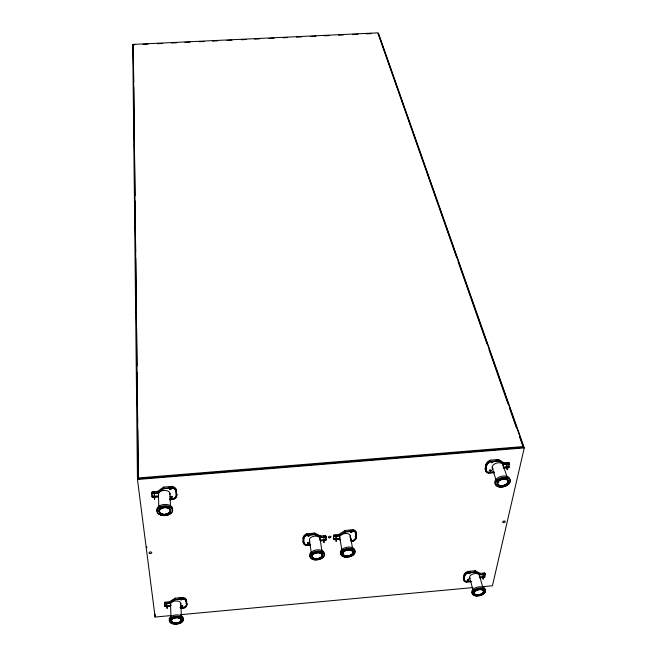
<?xml version="1.0" encoding="UTF-8"?>
<svg xmlns="http://www.w3.org/2000/svg" width="657" height="657" viewBox="0 0 657 657"><rect width="100%" height="100%" fill="white"/><g stroke="black" fill="none" stroke-linecap="round" stroke-linejoin="round"><path stroke-width="0.99" d="M489.481 470.059L489.958 470.502L490.976 470.067M166.607 602.297L167.108 608.53L167.05 606.148M310.547 545.228L306.581 545.573A6.504 3.827 -8.9 0 1 303.279 542.468L303.206 537.541A6.521 3.852 -8.9 0 1 306.745 533.788L314.76 533.09L320.698 536.013L325.396 535.603L326.192 537.286L320.739 537.525L314.802 534.609L306.63 535.463A6.151 3.63 -8.9 0 0 303.772 538.789L303.657 542.419A6.127 3.605 -8.9 0 0 306.302 545.236L310.539 544.998M303.279 542.468L303.206 537.541M303.657 542.427L303.682 538.173A6.143 3.63 -8.9 0 1 305.275 535.586M308.33 542.772L308.347 542.321M352.563 541.524A6.48 3.802 -10.1 0 0 356.225 537.82L356.291 532.901A6.496 3.827 -10.1 0 0 353.162 529.747L345.196 530.437L338.897 534.42L333.567 535.258L333.608 539.438L338.881 539.348L340.531 540.169M356.529 534.19L356.529 534.166A6.504 3.827 -10.1 0 0 353.4 531.012L353.162 529.747M325.987 535.923L326.044 540.103L320.723 540.941M326.044 540.103L320.583 540.727L320.485 540.087L325.946 539.372L325.708 536.687M326.192 537.286L325.601 536.876L320.903 537.286L314.958 534.371L306.942 535.069A6.529 3.852 -8.9 0 0 303.394 538.814M333.608 539.438L339.045 539.11L340.696 539.931M354.369 531.061A6.127 3.605 -10.1 0 1 356.028 533.574L355.733 537.204A6.102 3.581 -10.1 0 1 352.76 540.506L352.472 541.311L352.875 541.13A6.11 3.581 -10.1 0 0 355.848 537.853L356.151 534.223A6.127 3.605 -10.1 0 0 353.663 531.357L345.566 531.924L339.25 535.907L333.781 536.621L339.119 535.693L345.426 531.71L353.4 531.012M335.801 535.718L336.138 541.508L336.4 537.623L335.85 534.913M345.155 531.07L345.196 530.437L345.426 531.71M351.101 531.735C353.671 532.236 348.933 533.221 351.158 531.299M355.823 537.262A6.471 3.802 -10.1 0 0 355.987 536.555L355.182 536.933M356.225 537.82L355.987 536.539M323.729 535.898L324.057 542.501M154.65 499.164L154.617 497.094M471.48 581.437L466.068 581.815A5.757 3.137 -13 0 1 464.088 579.302L464.737 576.041A5.773 3.162 -13.1 0 1 467.85 573.011L475.413 572.198L480.374 574.785L485.4 574.456L484.554 572.945L480.218 573.339L475.249 570.752L467.858 571.426A6.127 3.359 -13.1 0 0 464.064 574.826L463.407 578.111A6.102 3.334 -13 0 0 464.146 580.057M471.775 581.609L466.273 582.118A6.11 3.334 -13 0 1 463.735 579.343L464.392 576.049A6.135 3.359 -13.1 0 1 468.186 572.658L475.594 571.976L480.563 574.571L485.4 574.456M494.458 472.67L488.348 473.18A6.833 4.123 -15.2 0 1 485.605 469.665L486.418 465.575L486.032 464.327A6.857 4.156 -15.3 0 1 490.327 460.171L498.564 459.489L504.001 462.84L508.83 462.438L509.372 464.187M486.862 464.171A6.463 3.917 -15.3 0 0 486.615 464.926L485.802 468.999A6.439 3.885 -15.2 0 0 487.929 472.169L494.228 471.8M494.425 472.424L488.126 472.794A6.439 3.885 -15.2 0 1 485.999 469.624L486.615 464.926M486.032 464.327L485.219 468.392L485.605 469.665M464.088 579.302L464.573 575.425A5.773 3.162 -13.1 0 1 464.959 574.505M469.279 572.92L469.361 572.51M491.822 462.027C494.811 462.101 489.736 463.941 491.978 461.559M498.417 460.196L498.564 459.489L498.975 460.738L504.412 464.08L509.241 463.686L509.758 464.154M482.558 575.212C484.184 567.903 483.905 585.141 482.361 577.166M484.759 574.547L484.817 577.076L479.848 577.864M484.71 574.39L484.538 573.775L485.203 573.922L484.661 576.378L479.585 577.06M503.533 468.17L509.068 467.308L509.167 463.563M484.817 577.076L479.758 577.667M523.44 446.555L523.259 447.351L138.299 478.756L133.199 44.38L378.071 32.85L523.44 446.555L138.2 477.968M378.44 33.269L524.261 447.91L492.43 585.773L482.238 586.717M307.87 535.184L308.388 535.701L309.365 535.176M307.69 542.378L308.125 543.002L309.077 542.37M180.65 598.823L181.045 599.48L181.899 598.897M181.299 605.384L181.693 606.033L182.539 605.45M491.444 461.493L491.617 462.331L492.651 461.501M169.605 499.525L173.711 499.024A6.603 4.098 -4.2 0 0 176.355 495.378L175.977 491.296A6.627 4.131 -4.1 0 0 172.668 488.085L163.807 488.66L157.606 493.07L151.693 493.826L151.652 492.405L152.268 491.937L157.376 491.51L163.577 487.1L172.257 486.385A7.022 4.385 -4.1 0 1 176.331 489.941L176.766 495.345A7.005 4.353 -4.2 0 1 173.44 499.468L169.621 499.78M175.509 490.032L176.331 489.966L176.388 491.255A7.03 4.385 -4.1 0 0 172.306 487.699L163.618 488.414L157.417 492.824L152.301 493.251L151.693 493.826M163.954 487.593L163.577 487.1L163.618 488.414M159.914 490.754L163.01 488.553M180.954 608.218L184.116 607.799A5.905 3.285 -5.1 0 0 186.506 604.826L186.21 601.582A5.929 3.31 -5 0 0 183.278 599.044L175.37 599.636L169.785 603.274L164.496 603.972L164.447 602.6L165.014 602.214L169.572 601.796L175.148 598.157L182.901 597.451A6.283 3.515 -5 0 1 186.514 600.243L186.875 604.801A6.266 3.482 -5.1 0 1 183.87 608.152L180.987 608.423M164.488 603.89L169.621 603.077L175.197 599.447L182.958 598.732A6.291 3.507 -5 0 1 186.572 601.525L186.514 600.243M339.045 539.11L338.93 538.469L333.51 538.715L333.674 535.989L334.462 535.685L334.569 536.317M171.814 600.941L173.505 599.833M503.229 467.308L508.879 466.577M503.426 467.932L509.085 467.201M479.667 573.684L480.218 573.339L480.563 574.571M351.076 539.11L350.534 539.29M169.58 498.877L173.686 498.376A6.595 4.098 -4.2 0 0 176.322 494.721L175.945 490.639A6.619 4.131 -4.1 0 0 175.386 489.219M180.002 607.668L184.083 607.158A5.905 3.285 -5.1 0 0 186.473 604.185M467.677 571.943L469.944 571.639M350.526 539.052L351.438 539.405L350.46 539.931M181.184 599.299C179.254 600.498 183.5 599.948 181.176 598.864M179.115 598.215L182.745 597.886M167.034 602.88L169.769 602.625L169.785 603.274M186.079 603.569L186.81 603.504L186.875 604.801M169.982 606.354L164.792 606.493L170.106 606.14L170.081 605.491L164.767 605.77L164.447 602.6M181.472 605.655L182.211 605.59M467.628 579.334L468.326 579.269M463.924 578.686A5.757 3.145 -13 0 0 465.903 581.199L470.297 580.919M134.784 44.75L132.739 44.848L137.469 479.487L155.101 617.046L171.403 615.535M180.576 614.681L473.065 587.572M303.567 541.795A6.127 3.605 -8.9 0 0 306.211 544.596L310.441 544.366M350.452 540.842L352.357 540.678M311.632 533.829L314.736 533.722L314.76 533.09L314.958 534.371M349.195 530.552L351.988 530.306M303.206 537.566L303.969 537.5M355.527 532.991L356.283 532.926M307.961 542.583L308.716 542.518M485.999 468.326L485.219 468.392A6.833 4.123 -15.2 0 0 485.983 470.855M157.869 496.922L152.063 496.988L158 496.651L157.984 495.994L152.03 496.224L151.652 492.405M170.754 496.585L171.576 496.511M137.469 479.487L524.261 447.91M169.03 487.174L171.066 487.001M496.224 460.187L498.146 460.031M486.418 465.575A6.866 4.156 -15.3 0 1 490.73 461.419L498.975 460.738M491.535 461.846L492.315 461.781M486.024 464.343L486.804 464.277M505.923 463.571L507.853 463.407M151.677 493.169L152.104 493.793M486.812 465.55A6.463 3.917 -15.3 0 1 490.344 461.863L498.762 461.009L504.198 464.351L509.027 463.957M142.971 44.364L148.096 44.126M157.31 43.691L162.427 43.444M171.641 43.009L176.758 42.771M184.954 42.385L190.07 42.147M199.285 41.711L204.401 41.465M212.589 41.087L217.713 40.841M226.928 40.406L232.044 40.167M241.259 39.732L246.375 39.494M254.563 39.108L259.687 38.862M268.902 38.426L274.018 38.188M283.233 37.753L287.323 37.564M296.537 37.129L301.662 36.882M310.876 36.455L315.992 36.209M324.18 35.823L329.305 35.585M338.511 35.149L343.636 34.911M352.85 34.476L357.966 34.23M366.154 33.844L371.279 33.606M467.423 579.638L468.671 579.137M468.761 573.052L470.026 572.551M165.392 605.491L164.751 605.212L164.792 606.493M491.075 470.215C488.266 469.829 491.116 472.334 491.075 470.215A1.002 0.608 -15.1 0 1 489.703 470.601M170.114 602.05L169.572 601.796L169.621 603.077M318.349 535.504L320.164 536.391L320.698 536.013L320.903 537.286M318.095 535.644L320.641 536.892L320.739 537.525M474.888 571.188L475.249 570.752L475.594 571.976M476.07 572.017L480.201 574.177M333.395 538.173L334.199 539.758M157.984 491.838L157.376 491.51L157.417 492.824M500.117 461.337L504.198 464.351M351.7 531.152L351.651 531.809L350.468 531.817M324.008 542.559L323.605 540.243M378.021 33.54L456.746 257.848M458.101 261.716L486.952 343.898M488.98 349.696L507.984 403.841M509.347 407.71L516.468 428.011M519.523 436.716L522.915 446.382M508.83 462.438L509.241 463.686M508.493 466.61L508.699 467.234M508.033 466.905L508.239 467.529M504.001 462.84L504.412 464.08M503.032 464.729L506.851 476.358M490.327 460.171L490.73 461.419M492.233 467.948L495.928 479.594M488.307 472.293L488.504 472.917M485.802 468.983L485.999 469.624M485.203 573.922L485.375 574.538M484.554 572.945L485.03 574.571M484.316 576.411L484.488 577.027M483.905 576.657L484.078 577.273M479.429 575.343L482.903 587.711M467.858 571.426L468.186 572.658M469.591 577.503L472.966 589.887M154.641 499.164L154.05 491.789L154.313 493.834M466.24 581.289L466.413 581.905M464.581 575.409L464.737 576.041M464.064 574.826L464.392 576.074M463.415 578.094L463.735 579.343M356.028 533.574L356.151 534.223M355.733 537.204L355.848 537.853M353.162 530.618L353.277 531.25M350.271 535.857L352.628 548.636M339.71 537.492L341.952 550.295M338.897 534.42L339.119 535.693M334.208 534.831L334.429 536.104M334.052 535.956L334.158 536.588M334.265 538.88L334.372 539.512M333.567 535.258L333.781 536.621M325.396 535.603L325.815 537.319M325.568 539.405L325.675 540.046M325.166 539.676L325.264 540.317M319.984 538.51L322.029 551.346M309.39 540.153L311.328 553.005M306.745 533.788L306.942 535.069M306.597 544.702L306.696 545.335M303.682 538.157L303.772 538.806M137.403 473.582L137.658 475.602M146.725 546.698L146.856 547.724M171.14 496.298L171.19 496.807M132.739 44.848L133.026 47.895M132.763 47.189L133.051 50.244M133.199 44.38L133.691 81.994M176.322 494.705L176.355 495.378M186.506 604.826L186.177 600.941A5.921 3.31 -5 0 0 185.455 599.537M183.714 607.323L183.746 607.963M182.901 597.451L182.958 598.732M176.766 495.345L176.708 494.039A6.997 4.353 -4.2 0 1 176.405 495.6M175.945 490.639L175.977 491.313M180.831 603.389L181.389 616.332M173.276 498.564L173.3 499.221M172.257 486.385L172.306 487.699M175.148 598.157L175.197 599.447M169.982 493.522L170.45 505.759M170.524 604.333L170.984 617.293M165.539 605.91L165.556 606.559M165.014 602.214L165.055 603.496M165.129 605.738L165.153 606.378M164.85 603.29L164.866 603.939M158.46 494.483L158.805 506.736M157.59 492.413L157.606 493.07M152.9 496.413L152.917 497.078M152.49 492.832L152.506 493.489M152.268 491.937L152.301 493.251M152.44 496.191L152.457 496.848M155.036 614.172L155.101 617.046M152.03 495.674L152.063 496.988M133.757 87.118L134.365 139.407M134.422 144.532L135.014 195.794M135.071 200.919L135.671 252.181M135.744 258.332L136.328 308.568M136.41 315.746L136.993 365.982M137.058 372.133L137.642 422.369M137.724 429.547L138.299 478.756M489.375 470.412A1.002 0.608 -15.1 0 1 489.276 470.108M492.898 461.534A1.01 0.616 -15.3 0 1 491.173 462.347M309.176 542.731A0.953 0.558 -8.8 0 1 307.698 543.027M307.435 542.805A0.953 0.558 -8.8 0 1 307.501 542.37M309.242 542.296A0.953 0.558 -8.8 0 1 309.283 542.436M309.554 535.118A0.961 0.567 -8.8 0 1 307.788 535.627M468.811 579.326A0.895 0.493 -13 0 1 467.497 579.794M470.207 572.608A0.903 0.493 -13.1 0 1 468.827 573.216M172.159 496.339A1.027 0.641 -4.2 0 1 172.159 496.667M171.896 496.963A1.027 0.641 -4.2 0 1 170.442 497.037M170.278 496.914A1.027 0.641 -4.2 0 1 170.179 496.429M171.099 488.783A1.035 0.649 -4.2 0 1 169.851 488.948M169.637 488.857A1.035 0.649 -4.2 0 1 169.334 488.414M182.728 605.434A0.92 0.509 -5.1 0 1 181.045 605.926M182.096 598.88A0.928 0.517 -5.1 0 1 181.439 599.554A0.928 0.517 -5.1 0 1 180.305 599.25M351.331 539.085A0.953 0.558 -10.1 0 1 350.477 539.413M351.906 531.776A0.961 0.567 -10.2 0 1 350.583 532.055M352.004 531.193A0.961 0.567 -10.2 0 1 352.086 531.48M169.531 508.978A5.445 3.334 -4.1 0 1 165.736 514.061M162.755 514.004A5.445 3.334 -4.1 0 1 159.865 509.61A5.445 3.334 -4.1 0 1 167.379 507.771M167.905 507.943A5.445 3.334 -4.1 0 1 169.202 508.674M169.892 508.83A5.864 3.589 -4.1 0 1 165.81 514.316M162.599 514.25A5.864 3.589 -4.1 0 1 158.928 511.113A5.864 3.589 -4.1 0 1 162.493 507.606M163.108 507.442A5.864 3.589 -4.1 0 1 166.985 507.385M168.143 507.721A5.864 3.589 -4.1 0 1 169.128 508.206M157.434 511.54A7.958 4.878 -4.1 0 1 164.217 504.436A7.958 4.878 -4.1 0 1 172.372 510.284M172.405 487.009A6.2 3.868 -4.1 0 1 172.881 487.174M173.727 487.593A6.2 3.868 -4.1 0 1 174.105 487.831M171.173 488.43A0.829 0.517 -4.2 0 1 169.539 488.43M171.945 496.355A0.821 0.509 -4.2 0 1 171.107 497.062A0.821 0.509 -4.2 0 1 170.434 496.355M175.92 496.347A6.997 4.353 -4.2 0 1 175.608 496.7M174.811 488.594A6.619 4.131 -4.1 0 1 175.123 488.898M158.69 495.263A5.782 3.597 -4 0 1 164.168 490.385A5.782 3.597 -4 0 1 169.777 494.729M349.77 549.942A5.034 2.907 -10 0 1 351.988 554.089M350.822 554.927A5.034 2.907 -10 0 1 349.853 555.362M348.793 555.674A5.034 2.907 -10 0 1 345.073 555.633M344.638 555.477A5.034 2.907 -10 0 1 344.539 551.108M345.943 550.41A5.034 2.907 -10 0 1 349.237 549.901M344.744 550.689A5.42 3.129 -10 0 1 351.865 550.295A5.42 3.129 -10 0 1 351.938 554.508M351.052 555.083A5.42 3.129 -10 0 1 350.009 555.551M348.267 556.003A5.42 3.129 -10 0 1 345.368 555.962M344.383 555.674A5.42 3.129 -10 0 1 344.276 550.968M341.328 554.278A7.35 4.254 -10 0 1 346.748 547.248A7.35 4.254 -10 0 1 354.64 551.765M353.203 530.306A5.732 3.375 -10.1 0 1 353.606 530.454M354.304 530.815A5.732 3.375 -10.1 0 1 354.87 531.267M355.092 531.521A5.732 3.375 -10.1 0 1 355.265 531.784M339.924 538.165A5.346 3.145 -10 0 1 345.221 533.468A5.346 3.145 -10 0 1 349.902 537.295M472.679 593.616A6.915 3.72 -13.1 0 1 477.031 587.218A6.915 3.72 -13.1 0 1 485.195 590.076M479.479 595.603A6.923 3.712 -13.1 0 1 472.514 591.538A6.923 3.712 -13.1 0 1 484.02 588.664A6.923 3.712 -13.1 0 1 480.226 595.414M465.123 573.914A5.404 2.965 -13.1 0 1 466.15 572.838M466.486 572.592A5.404 2.965 -13.1 0 1 466.856 572.354M466.815 572.847A5.773 3.162 -13.1 0 1 467.234 572.608M470.034 578.341A5.042 2.751 -13.2 0 1 474.009 573.709A5.042 2.751 -13.2 0 1 479.314 576.304M181.11 620.438A4.862 2.661 -5 0 1 173.99 622.762M173.103 622.475A4.862 2.661 -5 0 1 171.658 619.838M172.356 618.984A4.862 2.661 -5 0 1 177.135 617.596M178.178 617.695A4.862 2.661 -5 0 1 181.168 619.83M181.472 620.446A5.24 2.866 -5 0 1 173.809 622.951M173.317 622.811A5.24 2.866 -5 0 1 171.296 619.797M172.413 618.607A5.24 2.866 -5 0 1 177.768 617.424M178.326 617.498A5.24 2.866 -5 0 1 181.537 619.797M169.736 620.701A7.104 3.893 -5 0 1 175.854 614.911A7.104 3.893 -5 0 1 183.065 619.461M172.914 623.739A7.112 3.893 -5 0 1 171.19 617.72A7.112 3.893 -5 0 1 182.383 617.711A7.112 3.893 -5 0 1 178.285 623.731M177.513 623.879A7.112 3.893 -5 0 1 173.629 623.879M183.032 597.952A5.543 3.096 -5 0 1 183.845 598.223M186.81 603.52A6.258 3.49 -5.1 0 1 186.333 605.089M184.502 598.872A5.921 3.31 -5 0 1 184.863 599.077M171.173 605.524A5.174 2.883 -4.9 0 1 175.378 600.983A5.174 2.883 -4.9 0 1 180.445 604.67M505.685 479.142A5.313 3.154 -15.2 0 1 507.935 481.893A5.313 3.154 -15.2 0 1 504.362 485.121M503.804 485.309A5.313 3.154 -15.2 0 1 498.326 484.726A5.313 3.154 -15.2 0 1 498.819 480.924M499.665 480.283A5.313 3.154 -15.2 0 1 504.091 478.969M501.702 479.101A5.716 3.4 -15.2 0 1 508.206 480.522A5.716 3.4 -15.2 0 1 504.486 485.334M503.886 485.539A5.716 3.4 -15.2 0 1 499.197 485.597M498.745 485.408A5.716 3.4 -15.2 0 1 498.942 480.464M499.419 480.127A5.716 3.4 -15.2 0 1 501.086 479.298M496.29 484.751A7.753 4.615 -15.3 0 1 500.026 476.76A7.753 4.615 -15.3 0 1 509.906 479.717M487.042 463.563A6.053 3.671 -15.3 0 1 487.231 463.21M487.461 462.865A6.053 3.671 -15.3 0 1 487.732 462.528M488.044 462.208A6.053 3.671 -15.3 0 1 488.397 461.887M488.783 461.592A6.053 3.671 -15.3 0 1 489.202 461.313M487.067 463.801A6.463 3.917 -15.3 0 1 487.305 463.431M488.307 462.388A6.463 3.917 -15.3 0 1 488.718 462.068M489.161 461.772A6.463 3.917 -15.3 0 1 489.637 461.493M493.243 469.18A5.642 3.408 -15.4 0 1 496.536 463.095A5.642 3.408 -15.4 0 1 502.966 466.289M318.99 552.677A5.042 2.924 -9 0 1 322.209 555.173A5.042 2.924 -9 0 1 318.735 558.261M318.193 558.401A5.042 2.924 -9 0 1 314.448 558.36M313.586 558.031A5.042 2.924 -9 0 1 312.305 556.717M312.256 555.732A5.042 2.924 -9 0 1 312.757 554.738M313.759 553.843A5.042 2.924 -9 0 1 318.456 552.636M315.565 552.767A5.428 3.145 -9 0 1 322.341 554.106A5.428 3.145 -9 0 1 318.85 558.466M318.267 558.614A5.428 3.145 -9 0 1 314.235 558.573M313.75 558.409A5.428 3.145 -9 0 1 311.927 556.799M311.87 555.74A5.428 3.145 -9 0 1 312.412 554.672M313.496 553.703A5.428 3.145 -9 0 1 314.999 552.956M310.326 556.61A7.367 4.279 -9 0 1 315.951 549.975A7.367 4.279 -9 0 1 324.213 553.999M304.207 536.539A5.749 3.4 -8.9 0 1 305.127 535.348M305.464 535.077A5.749 3.4 -8.9 0 1 305.825 534.823M304.372 542.567A5.732 3.375 -8.9 0 1 304.183 542.304M303.953 543.101A6.496 3.827 -8.9 0 1 303.099 541.196M305.661 535.315A6.143 3.63 -8.9 0 1 306.08 535.061M309.849 541.138A5.363 3.162 -9 0 1 314.522 536.153A5.363 3.162 -9 0 1 319.655 539.947M506.243 466.774C508.83 478.033 508.165 452.969 506.243 466.774M181.151 606.222C182.391 607.774 183.073 604.818 181.151 606.222M307.961 535.825C309.069 537.574 310.079 534.272 307.961 535.825M307.706 543.134C308.806 544.858 309.808 541.598 307.706 543.134M468.827 573.282C469.665 574.85 470.905 571.877 468.827 573.282M467.488 579.868C468.326 581.412 469.5 578.497 467.488 579.868M186.21 601.582L186.177 600.941L186.202 601.566M503.451 522.594A1.33 0.764 -14.6 0 0 505.249 521.477A1.33 0.764 -14.6 0 0 503.18 521.305A1.33 0.764 -14.6 0 0 503.451 522.594M149.509 553.391A1.371 0.805 -3.9 0 0 151.742 552.841A1.371 0.805 -3.9 0 0 149.952 552.003A1.371 0.805 -3.9 0 0 149.509 553.391M328.993 537.796A1.339 0.788 -9.5 0 0 331.021 536.933A1.339 0.788 -9.5 0 0 329.075 536.416A1.339 0.788 -9.5 0 0 328.993 537.796M161.836 513.922A5.445 3.334 -4.1 0 0 170.22 510.916A5.445 3.334 -4.1 0 0 162.312 508.124A5.445 3.334 -4.1 0 0 161.836 513.922M161.606 514.144A5.864 3.589 -4.1 0 0 170.639 510.908A5.864 3.589 -4.1 0 0 162.123 507.902A5.864 3.589 -4.1 0 0 161.606 514.144M160.439 514.924A7.966 4.878 -4.1 0 0 172.709 510.538A7.966 4.878 -4.1 0 0 161.162 506.448A7.966 4.878 -4.1 0 0 160.439 514.924M160.686 515.039A7.547 4.624 -4.1 0 0 172.306 510.883A7.547 4.624 -4.1 0 0 161.359 507.007A7.547 4.624 -4.1 0 0 160.686 515.039M169.843 489.432A0.829 0.517 -4.2 0 0 171.206 489.087A0.829 0.517 -4.2 0 0 170.13 488.537A0.829 0.517 -4.2 0 0 169.843 489.432M170.648 497.612A0.821 0.509 -4.2 0 0 171.994 497.267A0.821 0.509 -4.2 0 0 170.935 496.733A0.821 0.509 -4.2 0 0 170.648 497.612M345.722 555.937A5.034 2.907 -10 0 0 352.908 552.282A5.034 2.907 -10 0 0 345.171 550.919A5.034 2.907 -10 0 0 345.722 555.937M345.549 556.159A5.42 3.129 -10 0 0 353.285 552.225A5.42 3.129 -10 0 0 344.966 550.755A5.42 3.129 -10 0 0 345.549 556.159M344.638 556.931A7.358 4.254 -10 0 0 355.141 551.601A7.358 4.254 -10 0 0 343.849 549.597A7.358 4.254 -10 0 0 344.638 556.931M344.868 557.037A6.972 4.024 -10 0 0 354.821 551.987A6.972 4.024 -10 0 0 344.112 550.09A6.972 4.024 -10 0 0 344.868 557.037M476.966 594.938A4.739 2.538 -13.1 0 0 483.519 591.259A4.739 2.538 -13.1 0 0 476.194 590.602A4.739 2.538 -13.1 0 0 476.966 594.938M476.925 594.782A4.739 2.538 -13.1 0 0 483.478 591.103A4.739 2.538 -13.1 0 0 476.153 590.446A4.739 2.538 -13.1 0 0 476.925 594.782M476.777 594.987A5.1 2.735 -13.1 0 0 483.831 591.029A5.1 2.735 -13.1 0 0 475.939 590.314A5.1 2.735 -13.1 0 0 476.777 594.987M476.818 595.143A5.1 2.735 -13.1 0 0 483.881 591.185A5.1 2.735 -13.1 0 0 475.988 590.471A5.1 2.735 -13.1 0 0 476.818 595.143M476.218 595.956A6.562 3.523 -13.1 0 0 485.301 590.873A6.562 3.523 -13.1 0 0 475.159 589.945A6.562 3.523 -13.1 0 0 476.218 595.956M173.67 622.836A4.862 2.661 -5 0 0 181.176 620.298A4.862 2.661 -5 0 0 174.154 618.188A4.862 2.661 -5 0 0 173.67 622.836M173.464 623.017A5.24 2.866 -5 0 0 181.546 620.282A5.24 2.866 -5 0 0 173.982 618.015A5.24 2.866 -5 0 0 173.464 623.017M172.635 623.748A6.742 3.687 -5 0 0 183.04 620.241A6.742 3.687 -5 0 0 173.317 617.317A6.742 3.687 -5 0 0 172.635 623.748M500.626 485.778A5.313 3.154 -15.2 0 0 508.017 481.326A5.313 3.154 -15.2 0 0 499.895 480.333A5.313 3.154 -15.2 0 0 500.626 485.778M500.453 486.032A5.716 3.392 -15.2 0 0 508.419 481.236A5.716 3.392 -15.2 0 0 499.665 480.168A5.716 3.392 -15.2 0 0 500.453 486.032M499.484 486.968A7.761 4.607 -15.2 0 0 510.308 480.472A7.761 4.607 -15.2 0 0 498.433 479.002A7.761 4.607 -15.2 0 0 499.484 486.968M499.763 487.034A7.358 4.369 -15.2 0 0 510.013 480.883A7.358 4.369 -15.2 0 0 498.762 479.495A7.358 4.369 -15.2 0 0 499.763 487.034M315.097 558.664A5.042 2.924 -9 0 0 322.217 555.017A5.042 2.924 -9 0 0 314.383 553.654A5.042 2.924 -9 0 0 315.097 558.664M314.933 558.885A5.428 3.145 -9 0 0 322.603 554.951A5.428 3.145 -9 0 0 314.169 553.49A5.428 3.145 -9 0 0 314.933 558.885M314.054 559.665A7.375 4.271 -9 0 0 324.468 554.327A7.375 4.271 -9 0 0 313.028 552.332A7.375 4.271 -9 0 0 314.054 559.665M314.268 559.772A6.989 4.049 -9 0 0 324.139 554.713A6.989 4.049 -9 0 0 313.29 552.824A6.989 4.049 -9 0 0 314.268 559.772"/></g></svg>
